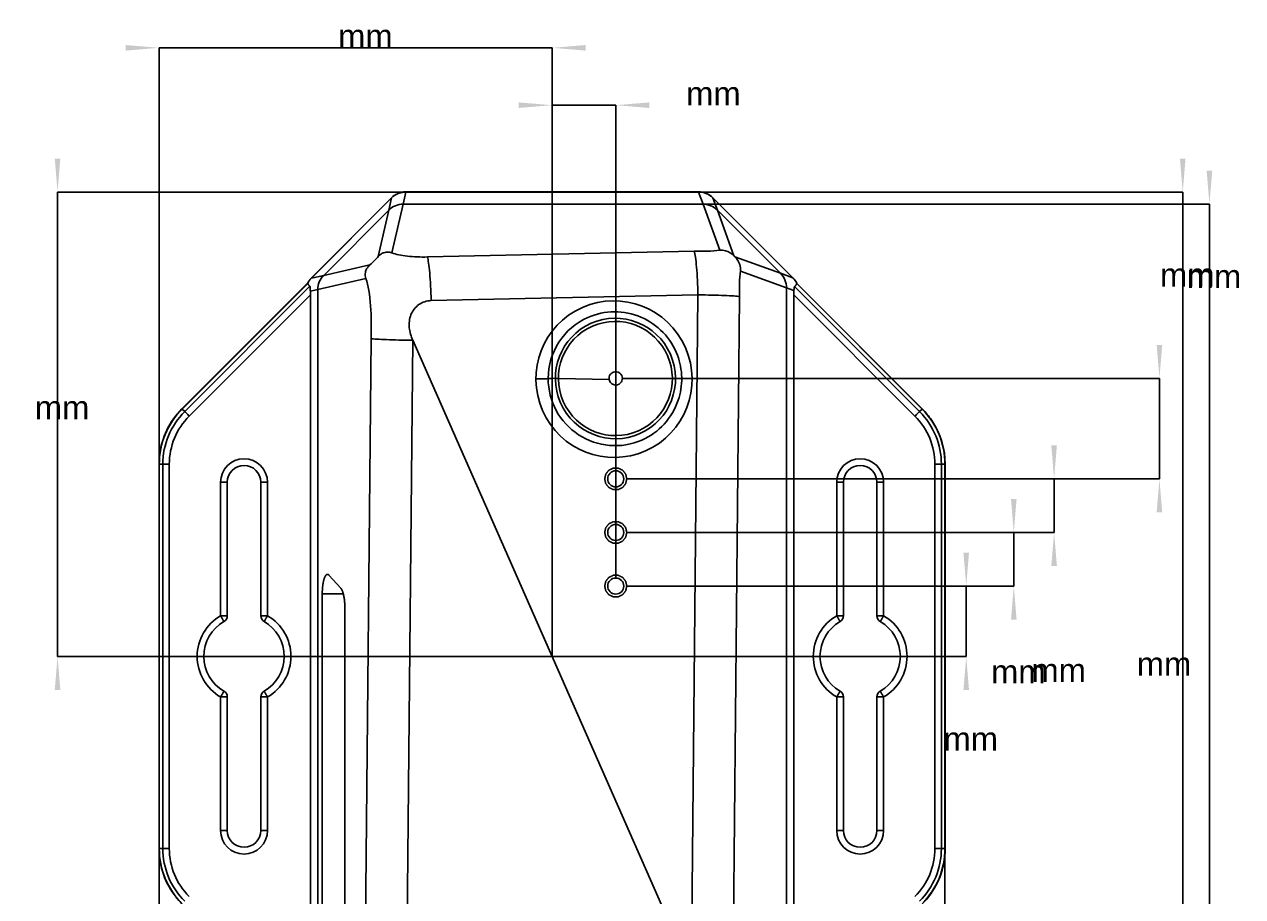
# Model space of a CAD drawing. Extents: x 27 to 384, y 67 to 264.
# Drawn here: x 26.6 to 208.6, y 133.8 to 264 of the extents above; entities that cross this region are included whole.
import ezdxf
from ezdxf.enums import TextEntityAlignment as Align

# ---------------------------------------------------------------- set-up
doc = ezdxf.new("R2010")
doc.units = 0
doc.layers.get('0').update_dxf_attribs({"linetype": 'CONTINUOUS'})
for name, color, linetype in [('Dimension', 7, 'CONTINUOUS'), ('Dimension008', 7, 'CONTINUOUS'), ('Dimension009', 7, 'CONTINUOUS'), ('Dimension010', 7, 'CONTINUOUS'), ('Dimension011', 7, 'CONTINUOUS'), ('Dimension012', 7, 'CONTINUOUS'), ('Dimension013', 7, 'CONTINUOUS'), ('Dimension015', 7, 'CONTINUOUS'), ('Dimension016', 7, 'CONTINUOUS'), ('Dimension017', 7, 'CONTINUOUS'), ('View002', 7, 'CONTINUOUS')]:
    doc.layers.add(name, color=color, linetype=linetype)
doc.styles.get("Standard").update_dxf_attribs({"font": 'arial.ttf'})
doc.dimstyles.get("Standard").update_dxf_attribs({"dimscale": 0, "dimtxt": 2.5, "dimasz": 2.5, "dimexe": 1.25, "dimexo": 0.625, "dimtad": 1, "dimtxsty": 'STANDARD', "dimcen": 2.5, "dimazin": 3, "dimtfac": 1, "dimtmove": 0, "dimatfit": 3})

# ---------------------------------------------------------------- blocks, each defined once
blk = doc.blocks.new('*Dimension008')
at = {"color": 0}
for points in [[(200.034, 243.98), (199.201, 243.98), (199.618, 238.98)], [(200.034, 95.3647), (199.201, 95.3647), (199.618, 100.365)]]:
    blk.add_solid(points, dxfattribs=at)
at = {"layer": 'Dimension008'}
for p, q in [((127.333, 238.98), (199.618, 238.98)), ((199.618, 100.365), (199.618, 238.98)), ((127.302, 100.365), (199.618, 100.365))]:
    blk.add_line(p, q, dxfattribs=at)
blk.add_text(' mm', height=3.5, dxfattribs=at).set_placement((199.618, 224.877), align=Align.CENTER)
blk = doc.blocks.new('*Dimension009')
at = {"color": 0}
for points in [[(204.021, 242.174), (203.188, 242.174), (203.605, 237.174)], [(204.021, 97.171), (203.188, 97.171), (203.605, 102.171)]]:
    blk.add_solid(points, dxfattribs=at)
at = {"layer": 'Dimension009'}
for p, q in [((127.986, 237.174), (203.605, 237.174)), ((203.605, 237.174), (203.605, 102.171)), ((127.712, 102.171), (203.605, 102.171))]:
    blk.add_line(p, q, dxfattribs=at)
blk.add_text(' mm', height=3.5, dxfattribs=at).set_placement((203.605, 224.642), align=Align.CENTER)
blk = doc.blocks.new('*Dimension010')
at = {"color": 0}
for points in [[(167.702, 185.172), (166.869, 185.172), (167.286, 180.172)], [(167.702, 164.672), (166.869, 164.672), (167.286, 169.672)]]:
    blk.add_solid(points, dxfattribs=at)
at = {"layer": 'Dimension010'}
for p, q in [((116.601, 180.172), (167.286, 180.172)), ((167.286, 169.672), (167.286, 180.172)), ((105.451, 169.672), (167.286, 169.672))]:
    blk.add_line(p, q, dxfattribs=at)
blk.add_text(' mm', height=3.5, dxfattribs=at).set_placement((167.286, 155.616), align=Align.CENTER)
blk = doc.blocks.new('*Dimension')
at = {"color": 0}
for points in [[(174.808, 193.172), (173.974, 193.172), (174.391, 188.172)], [(174.808, 175.172), (173.974, 175.172), (174.391, 180.172)]]:
    blk.add_solid(points, dxfattribs=at)
at = {"layer": 'Dimension'}
for p, q in [((116.601, 188.172), (174.391, 188.172)), ((174.391, 180.172), (174.391, 188.172)), ((116.601, 180.172), (174.391, 180.172))]:
    blk.add_line(p, q, dxfattribs=at)
blk.add_text(' mm', height=3.5, dxfattribs=at).set_placement((174.391, 165.637), align=Align.CENTER)
blk = doc.blocks.new('*Dimension011')
at = {"color": 0}
for points in [[(180.827, 201.172), (179.993, 201.172), (180.41, 196.172)], [(180.827, 183.172), (179.993, 183.172), (180.41, 188.172)]]:
    blk.add_solid(points, dxfattribs=at)
at = {"layer": 'Dimension011'}
for p, q in [((116.601, 196.172), (180.41, 196.172)), ((180.41, 188.172), (180.41, 196.172)), ((116.601, 188.172), (180.41, 188.172))]:
    blk.add_line(p, q, dxfattribs=at)
blk.add_text(' mm', height=3.5, dxfattribs=at).set_placement((180.41, 165.839), align=Align.CENTER)
blk = doc.blocks.new('*Dimension012')
at = {"color": 0}
for points in [[(196.556, 216.172), (195.722, 216.172), (196.139, 211.172)], [(196.556, 191.172), (195.722, 191.172), (196.139, 196.172)]]:
    blk.add_solid(points, dxfattribs=at)
at = {"layer": 'Dimension012'}
for p, q in [((115.951, 211.172), (196.139, 211.172)), ((196.139, 211.172), (196.139, 196.172)), ((116.601, 196.172), (196.139, 196.172))]:
    blk.add_line(p, q, dxfattribs=at)
blk.add_text(' mm', height=3.5, dxfattribs=at).set_placement((196.139, 166.799), align=Align.CENTER)
blk = doc.blocks.new('*Dimension013')
at = {"color": 0}
for points in [[(41.7887, 67.4244), (41.7887, 68.2578), (46.7887, 67.8411)], [(169.114, 67.4244), (169.114, 68.2578), (164.114, 67.8411)]]:
    blk.add_solid(points, dxfattribs=at)
at = {"layer": 'Dimension013'}
for p, q in [((46.7887, 140.995), (46.7887, 67.8411)), ((164.114, 140.995), (164.114, 67.8411)), ((46.7887, 67.8411), (164.114, 67.8411))]:
    blk.add_line(p, q, dxfattribs=at)
blk.add_text(' mm', height=3.5, dxfattribs=at).set_placement((104.841, 67.8411), align=Align.CENTER)
blk = doc.blocks.new('*Dimension015')
at = {"color": 0}
for points in [[(100.451, 252.37), (100.451, 251.536), (105.451, 251.953)], [(119.951, 252.37), (119.951, 251.536), (114.951, 251.953)]]:
    blk.add_solid(points, dxfattribs=at)
at = {"layer": 'Dimension015'}
for p, q in [((105.451, 169.672), (105.451, 251.953)), ((114.951, 251.953), (105.451, 251.953)), ((114.951, 181.372), (114.951, 251.953))]:
    blk.add_line(p, q, dxfattribs=at)
blk.add_text(' mm', height=3.5, dxfattribs=at).set_placement((128.857, 251.953), align=Align.CENTER)
blk = doc.blocks.new('*Dimension016')
at = {"color": 0}
for points in [[(31.1862, 243.98), (32.0195, 243.98), (31.6029, 238.98)], [(31.1862, 164.672), (32.0195, 164.672), (31.6029, 169.672)]]:
    blk.add_solid(points, dxfattribs=at)
at = {"layer": 'Dimension016'}
for p, q in [((83.6012, 238.98), (31.6029, 238.98)), ((31.6029, 169.672), (31.6029, 238.98)), ((105.451, 169.672), (31.6029, 169.672))]:
    blk.add_line(p, q, dxfattribs=at)
blk.add_text(' mm', height=3.5, dxfattribs=at).set_placement((31.6029, 205.074), align=Align.CENTER)
blk = doc.blocks.new('*Dimension017')
at = {"color": 0}
for points in [[(41.7887, 260.932), (41.7887, 260.099), (46.7887, 260.516)], [(110.451, 260.932), (110.451, 260.099), (105.451, 260.516)]]:
    blk.add_solid(points, dxfattribs=at)
at = {"layer": 'Dimension017'}
for p, q in [((46.7887, 140.995), (46.7887, 260.516)), ((105.451, 260.516), (46.7887, 260.516)), ((105.451, 169.672), (105.451, 260.516))]:
    blk.add_line(p, q, dxfattribs=at)
blk.add_text(' mm', height=3.5, dxfattribs=at).set_placement((76.8883, 260.516), align=Align.CENTER)

msp = doc.modelspace()

# ---------------------------------------------------------------- linework, layer by layer
at = {"layer": 'View002'}
for p, q in [((83.1904, 237.174), (83.6012, 238.98)), ((83.6012, 239.014), (127.333, 239.014)), ((83.6012, 238.98), (127.333, 238.98)), ((127.333, 238.98), (127.986, 237.174)), ((69.4962, 226.143), (81.4809, 238.128)), ((69.5037, 226.135), (81.4884, 238.12)), ((81.0706, 236.283), (81.4884, 238.12)), ((81.5385, 229.91), (83.1904, 237.174)), ((83.1904, 237.174), (127.986, 237.174)), ((83.1904, 237.174), (127.986, 237.174)), ((127.986, 237.174), (130.471, 230.3)), ((129.466, 238.114), (141.393, 226.187)), ((129.466, 238.114), (130.132, 236.271)), ((129.471, 238.119), (141.398, 226.192)), ((81.0706, 236.283), (71.3405, 226.553)), ((81.0706, 236.283), (71.3405, 226.553)), ((79.4991, 229.373), (81.0706, 236.283)), ((139.55, 226.853), (130.132, 236.271)), ((139.55, 226.853), (130.132, 236.271)), ((130.132, 236.271), (132.59, 229.472)), ((126.674, 230.156), (86.826, 229.293)), ((132.751, 229.311), (139.55, 226.853)), ((78.2505, 228.125), (71.3405, 226.553)), ((71.3405, 226.553), (69.5037, 226.135)), ((77.6515, 226.071), (70.45, 224.433)), ((133.571, 227.195), (140.453, 224.707)), ((139.55, 226.853), (141.393, 226.187)), ((50.1806, 206.621), (68.9388, 225.379)), ((50.2047, 206.596), (68.9632, 225.355)), ((69.2838, 224.918), (50.5836, 206.218)), ((70.45, 224.433), (69.3563, 224.185)), ((70.45, 224.433), (70.45, 114.638)), ((70.45, 224.433), (70.45, 114.638)), ((140.453, 224.707), (140.453, 114.911)), ((140.453, 224.707), (140.453, 114.911)), ((140.453, 224.707), (141.559, 224.307)), ((141.654, 224.883), (160.319, 206.218)), ((141.975, 225.319), (160.698, 206.596)), ((141.999, 225.344), (160.722, 206.621)), ((69.3782, 223.646), (51.2666, 205.535)), ((69.3782, 223.646), (69.3782, 115.699)), ((127.232, 223.641), (87.3842, 222.778)), ((126.254, 122.483), (127.232, 223.641)), ((132.425, 118.821), (133.435, 223.395)), ((141.525, 223.646), (141.525, 115.699)), ((141.525, 223.646), (159.636, 205.535)), ((78.4452, 217.108), (77.4677, 115.95)), ((84.6484, 216.862), (83.6709, 115.704)), ((126.254, 122.483), (84.6484, 216.862)), ((113.966, 211.004), (106.398, 211.174)), ((50.2047, 206.596), (50.5836, 206.218)), ((160.698, 206.596), (160.319, 206.218)), ((46.7547, 140.995), (46.7547, 198.35)), ((46.7887, 140.995), (46.7887, 198.35)), ((46.7887, 198.35), (47.3246, 198.35)), ((47.3246, 198.35), (47.3246, 140.995)), ((48.2906, 198.35), (48.2906, 140.995)), ((162.612, 198.35), (162.612, 140.995)), ((164.114, 198.35), (163.578, 198.35)), ((163.578, 198.35), (163.578, 140.995)), ((164.114, 198.35), (164.114, 140.995)), ((164.148, 198.35), (164.148, 140.995)), ((55.9514, 195.672), (55.9514, 175.735)), ((56.9514, 195.672), (56.9514, 175.735)), ((61.9514, 175.735), (61.9514, 195.672)), ((62.9514, 175.735), (62.9514, 195.672)), ((147.951, 175.735), (147.951, 195.672)), ((148.951, 175.735), (148.951, 195.672)), ((153.951, 195.672), (153.951, 175.735)), ((154.951, 195.672), (154.951, 175.735)), ((73.889, 179.877), (72.1234, 181.803)), ((71.1291, 179.022), (71.1291, 128.323)), ((71.1291, 179.022), (74.2692, 179.022)), ((74.5147, 130.582), (74.5147, 176.763)), ((55.9514, 143.672), (55.9514, 163.61)), ((56.9514, 143.672), (56.9514, 163.61)), ((61.9514, 163.61), (61.9514, 143.672)), ((62.9514, 163.61), (62.9514, 143.672)), ((147.951, 163.61), (147.951, 143.672)), ((148.951, 163.61), (148.951, 143.672)), ((153.951, 143.672), (153.951, 163.61)), ((154.951, 143.672), (154.951, 163.61)), ((46.7887, 140.995), (47.3246, 140.995)), ((164.114, 140.995), (163.578, 140.995))]:
    msp.add_line(p, q, dxfattribs=at)
for centre in [(114.951, 196.172), (114.951, 188.172), (114.951, 180.172)]:
    msp.add_circle(centre, 1.2, dxfattribs=at)
for centre, radius, start, end in [((58.4514, 198.35), 11.6627, 135, 180), ((58.4514, 198.35), 11.1268, 135, 180), ((152.451, 198.35), 11.1268, 0, 45), ((152.451, 198.35), 11.6627, 0, 45), ((58.4514, 198.35), 10.1609, 135, 180), ((152.451, 198.35), 10.1609, 0, 45), ((59.4514, 195.672), 3.5, 0, 180), ((151.451, 195.672), 3.5, 0, 180), ((59.4514, 195.672), 2.5, 0, 180), ((59.4514, 195.672), 2.5, 0, 180), ((151.451, 195.672), 2.5, 0, 180), ((151.451, 195.672), 2.5, 0, 180), ((59.4514, 169.672), 7, 120, -120), ((59.4514, 169.672), 6, 120, -120), ((59.4514, 169.672), 6, 120, -120), ((55.9514, 175.735), 1, -60, 0), ((55.9514, 175.735), 1, -60, 0), ((62.9514, 175.735), 1, 180, -120), ((62.9514, 175.735), 1, 180, -120), ((62.9514, 175.735), 1, 180, -120), ((59.4514, 169.672), 6, -60, 60), ((59.4514, 169.672), 6, -60, 60), ((59.4514, 169.672), 6, -60, 60), ((59.4514, 169.672), 7, -60, 60), ((151.451, 169.672), 7, 120, -120), ((151.451, 169.672), 6, 120, -120), ((151.451, 169.672), 6, 120, -120), ((151.451, 169.672), 6, 120, -120), ((147.951, 175.735), 1, -60, 0), ((147.951, 175.735), 1, -60, 0), ((154.951, 175.735), 1, 180, -120), ((154.951, 175.735), 1, 180, -120), ((151.451, 169.672), 6, -60, 60), ((151.451, 169.672), 6, -60, 60), ((151.451, 169.672), 7, -60, 60), ((55.9514, 163.61), 1, 0, 60), ((55.9514, 163.61), 1, 0, 60), ((62.9514, 163.61), 1, 120, 180), ((62.9514, 163.61), 1, 120, 180), ((147.951, 163.61), 1, 0, 60), ((147.951, 163.61), 1, 0, 60), ((147.951, 163.61), 1, 0, 60), ((154.951, 163.61), 1, 120, 180), ((154.951, 163.61), 1, 120, 180), ((59.4514, 143.672), 3.5, -180, 0), ((59.4514, 143.672), 2.5, -180, 0), ((59.4514, 143.672), 2.5, -180, 0), ((151.451, 143.672), 3.5, -180, 0), ((151.451, 143.672), 2.5, -180, 0), ((151.451, 143.672), 2.5, -180, 0), ((58.4514, 140.995), 11.6627, 180, -135), ((58.4514, 140.995), 11.1268, 180, -135), ((58.4514, 140.995), 10.1609, 180, -135), ((152.451, 140.995), 10.1609, -45, 0), ((152.451, 140.995), 11.1268, -45, 0), ((152.451, 140.995), 11.6627, -45, 0)]:
    msp.add_arc(centre, radius, start, end, dxfattribs=at)
for centre, major_axis, ratio, start_param, end_param in [((83.1431, 234.068), (0.6899, 3.0337), 0.964257, 0.215877, 0.992482), ((83.1431, 234.068), (0.6899, 3.0337), 0.964257, 0.215877, 0.992482), ((128.061, 234.068), (1.0604, -2.9336), 0.961726, 2.02454, 2.80704), ((128.061, 234.068), (1.0604, -2.9336), 0.961726, 2.02454, 2.80704), ((73.5559, 224.481), (-3.0337, -0.6899), 0.964257, 5.2907, 6.06731), ((73.5559, 224.481), (-3.0337, -0.6899), 0.964257, 5.2907, 6.06731), ((137.347, 224.782), (2.9336, -1.0604), 0.961726, 0.334557, 1.11705), ((137.347, 224.782), (2.9336, -1.0604), 0.961726, 0.334557, 1.11705), ((114.695, 211.059), (-4.7196, 10.7059), 0.996195, 0, 6.28318), ((114.911, 211.154), (-3.6305, 8.2353), 0.996195, 0, 6.28318), ((114.831, 211.119), (-4.0339, 9.1503), 0.996195, 0, -5.12901), ((114.901, 211.15), (3.4411, -7.8057), 0.996195, 0, 6.28318), ((103.168, 211.152), (1.7, 0), 0.0352696, -1.65063, -0.0798349), ((105.859, 211.145), (1, 0), 0.0352696, -4.79222, -3.22143), ((114.831, 211.119), (-4.0339, 9.1503), 0.996195, -5.12901, -3.14159), ((105.859, 211.145), (1, 0), 0.0352696, -5.28092, -4.79222)]:
    msp.add_ellipse(centre, major_axis=major_axis, ratio=ratio, start_param=start_param, end_param=end_param, dxfattribs=at)
for points, degree, knots in [([(81.4809, 238.128), (81.5482, 238.195), (81.618, 238.259), (81.6904, 238.319), (82.1482, 238.7), (82.7068, 238.932), (83.2676, 238.995), (83.3787, 239.008), (83.4899, 239.014), (83.6012, 239.014)], 3, [0, 0, 0, 0, 0.333333, 0.333333, 0.333333, 0.666667, 0.666667, 0.666667, 1, 1, 1, 1]), ([(81.4884, 238.12), (81.5523, 238.183), (81.6186, 238.242), (81.6872, 238.298), (81.9725, 238.532), (82.2913, 238.706), (82.617, 238.818), (82.9449, 238.929), (83.273, 238.983), (83.6012, 238.98)], 3, [521.091, 521.091, 521.091, 521.091, 521.354, 521.354, 521.354, 522.497, 522.497, 522.497, 523.64, 523.64, 523.64, 523.64]), ([(127.333, 239.014), (128.003, 239.017), (128.703, 238.777), (129.26, 238.312), (129.333, 238.251), (129.404, 238.187), (129.471, 238.119)], 3, [0, 0, 0, 0, 0.5, 0.5, 0.5, 1, 1, 1, 1]), ([(127.333, 238.98), (127.655, 238.984), (127.98, 238.932), (128.309, 238.824), (128.636, 238.715), (128.96, 238.541), (129.249, 238.307), (129.325, 238.246), (129.397, 238.182), (129.466, 238.114)], 3, [567.372, 567.372, 567.372, 567.372, 568.508, 568.508, 568.508, 569.643, 569.643, 569.643, 569.929, 569.929, 569.929, 569.929]), ([(81.5385, 229.91), (81.3893, 229.968), (81.2192, 230.004), (81.0283, 230.018), (80.8091, 230.032), (80.5728, 230.015), (80.3143, 229.931), (80.1752, 229.886), (80.0222, 229.814), (79.8732, 229.71), (79.729, 229.61), (79.6024, 229.489), (79.4992, 229.373)], 3, [0, 0, 0, 0, 0.296343, 0.296343, 0.296343, 0.637652, 0.637652, 0.637652, 0.821881, 0.821881, 0.821881, 1, 1, 1, 1]), ([(81.5385, 229.91), (82.1136, 229.694), (82.9265, 229.521), (83.855, 229.416), (84.7831, 229.31), (85.8172, 229.271), (86.826, 229.293)], 3, [0.394683, 0.394683, 0.394683, 0.394683, 0.697341, 0.697341, 0.697341, 1, 1, 1, 1]), ([(86.826, 229.293), (86.9501, 228.913), (87.0737, 228.057), (87.1733, 226.891), (87.2732, 225.73), (87.3483, 224.265), (87.3842, 222.778)], 3, [0, 0, 0, 0, 0.637347, 0.637347, 0.637347, 1.27469, 1.27469, 1.27469, 1.27469]), ([(130.471, 230.3), (129.914, 230.212), (129.257, 230.18), (128.614, 230.171), (127.968, 230.161), (127.319, 230.17), (126.674, 230.156)], 3, [0.37722, 0.37722, 0.37722, 0.37722, 0.68861, 0.68861, 0.68861, 1, 1, 1, 1]), ([(126.674, 230.156), (126.798, 229.776), (126.922, 228.92), (127.021, 227.754), (127.121, 226.593), (127.196, 225.128), (127.232, 223.641)], 3, [0, 0, 0, 0, 0.637347, 0.637347, 0.637347, 1.27469, 1.27469, 1.27469, 1.27469]), ([(132.59, 229.472), (132.255, 229.814), (131.828, 230.086), (131.352, 230.225), (131.054, 230.315), (130.726, 230.343), (130.471, 230.3)], 3, [0, 0, 0, 0, 0.612192, 0.612192, 0.612192, 1, 1, 1, 1]), ([(133.571, 227.195), (133.619, 227.472), (133.584, 227.831), (133.478, 228.152), (133.335, 228.596), (133.074, 228.995), (132.751, 229.311)], 3, [0, 0, 0, 0, 0.422818, 0.422818, 0.422818, 1, 1, 1, 1]), ([(78.2504, 228.125), (78.0718, 227.966), (77.8867, 227.758), (77.7551, 227.518), (77.6579, 227.342), (77.5982, 227.163), (77.5684, 227.005), (77.4997, 226.622), (77.5615, 226.326), (77.6515, 226.071)], 3, [0, 0, 0, 0, 0.284819, 0.284819, 0.284819, 0.495016, 0.495016, 0.495016, 1, 1, 1, 1]), ([(69.4962, 226.143), (69.3998, 226.047), (69.313, 225.943), (69.0927, 225.679), (68.9388, 225.379)], 2, [0, 0, 0, 0.279231, 0.279231, 1, 1, 1]), ([(68.9564, 225.366), (69.1049, 225.666), (69.3256, 225.937), (69.4098, 226.04), (69.5037, 226.135)], 2, [503.161, 503.161, 503.161, 503.879, 503.879, 504.142, 504.142, 504.142]), ([(78.4452, 217.108), (78.4614, 218.752), (78.456, 220.424), (78.343, 222.022), (78.2332, 223.608), (78.0036, 225.116), (77.6515, 226.071)], 3, [0, 0, 0, 0, 0.363037, 0.363037, 0.363037, 0.726073, 0.726073, 0.726073, 0.726073]), ([(133.435, 223.395), (133.442, 224.043), (133.429, 224.692), (133.438, 225.339), (133.448, 225.983), (133.481, 226.641), (133.571, 227.195)], 3, [0, 0, 0, 0, 0.310303, 0.310303, 0.310303, 0.620606, 0.620606, 0.620606, 0.620606]), ([(141.393, 226.187), (141.495, 226.083), (141.586, 225.97), (141.829, 225.668), (141.983, 225.332)], 2, [586.796, 586.796, 586.796, 587.081, 587.081, 587.865, 587.865, 587.865]), ([(69.2838, 224.918), (69.3036, 224.898), (69.3161, 224.85), (69.3214, 224.775), (69.3331, 224.629), (69.3349, 224.414), (69.3563, 224.185)], 3, [0, 0, 0, 0, 0.332924, 0.332924, 0.332924, 1, 1, 1, 1]), ([(87.3842, 222.778), (86.7333, 222.766), (86.0861, 222.561), (85.554, 222.185), (85.02, 221.811), (84.6082, 221.271), (84.3701, 220.665), (84.1291, 220.058), (84.0591, 219.39), (84.1248, 218.741), (84.1894, 218.09), (84.385, 217.458), (84.6484, 216.862)], 3, [0, 0, 0, 0, 0.25, 0.25, 0.25, 0.5, 0.5, 0.5, 0.75, 0.75, 0.75, 1, 1, 1, 1]), ([(127.232, 223.641), (128.663, 223.623), (130.053, 223.589), (131.154, 223.545), (132.258, 223.502), (133.067, 223.448), (133.435, 223.395)], 3, [0, 0, 0, 0, 0.614666, 0.614666, 0.614666, 1.22933, 1.22933, 1.22933, 1.22933]), ([(110.797, 220.27), (112.038, 220.818), (113.394, 221.107), (114.752, 221.114), (116.109, 221.122), (117.469, 220.847), (118.719, 220.313), (119.957, 219.785), (121.087, 219.002), (122.018, 218.028), (122.95, 217.055), (123.683, 215.891), (124.158, 214.63), (124.562, 213.558), (124.781, 212.416), (124.801, 211.271), (124.821, 210.127), (124.643, 208.979), (124.277, 207.895), (123.837, 206.589), (123.123, 205.376), (122.194, 204.361), (121.266, 203.344), (120.124, 202.523), (118.865, 201.969)], 3, [0, 0, 0, 0, 0.125, 0.125, 0.125, 0.25, 0.25, 0.25, 0.375, 0.375, 0.375, 0.5, 0.5, 0.5, 0.625, 0.625, 0.625, 0.75, 0.75, 0.75, 0.875, 0.875, 0.875, 1, 1, 1, 1]), ([(84.6484, 216.862), (83.2178, 216.879), (81.8276, 216.913), (80.7269, 216.957), (79.6225, 217.001), (78.8135, 217.054), (78.4452, 217.108)], 3, [0, 0, 0, 0, 0.614666, 0.614666, 0.614666, 1.22933, 1.22933, 1.22933, 1.22933]), ([(115.951, 211.172), (115.954, 211.477), (115.805, 211.78), (115.563, 211.963), (115.286, 212.182), (114.901, 212.228), (114.595, 212.107), (114.416, 212.039), (114.263, 211.92), (114.156, 211.778), (113.973, 211.539), (113.922, 211.246), (113.966, 211.004)], 3, [0, 0, 0, 0, 0.253462, 0.253462, 0.253462, 0.546653, 0.546653, 0.546653, 0.716834, 0.716834, 0.716834, 1, 1, 1, 1]), ([(113.966, 211.004), (114.004, 210.784), (114.107, 210.594), (114.276, 210.435), (114.395, 210.326), (114.55, 210.238), (114.727, 210.198), (115.043, 210.121), (115.429, 210.216), (115.679, 210.487), (115.849, 210.665), (115.952, 210.916), (115.951, 211.172)], 3, [0, 0, 0, 0, 0.263482, 0.263482, 0.263482, 0.44771, 0.44771, 0.44771, 0.777143, 0.777143, 0.777143, 1, 1, 1, 1]), ([(46.7547, 198.35), (46.7547, 198.794), (46.78, 199.237), (46.8304, 199.679), (46.9787, 200.98), (47.3479, 202.255), (47.9173, 203.434), (48.4859, 204.613), (49.2546, 205.695), (50.1806, 206.621)], 3, [0, 0, 0, 0, 0.145017, 0.145017, 0.145017, 0.572509, 0.572509, 0.572509, 1, 1, 1, 1]), ([(50.5836, 206.218), (50.5903, 206.211), (50.597, 206.204), (50.6037, 206.197), (50.6199, 206.181), (50.639, 206.162), (50.661, 206.14), (50.6845, 206.117), (50.7107, 206.091), (50.7394, 206.062), (50.7695, 206.032), (50.8017, 205.999), (50.8362, 205.965), (50.9591, 205.842), (51.1121, 205.689), (51.2666, 205.535)], 3, [0, 0, 0, 0, 0.0934998, 0.0934998, 0.0934998, 0.280499, 0.280499, 0.280499, 0.467499, 0.467499, 0.467499, 0.654498, 0.654498, 0.654498, 1.309, 1.309, 1.309, 1.309]), ([(160.319, 206.218), (160.313, 206.211), (160.306, 206.204), (160.299, 206.197), (160.283, 206.181), (160.264, 206.162), (160.242, 206.14), (160.218, 206.117), (160.192, 206.091), (160.164, 206.062), (160.133, 206.032), (160.101, 205.999), (160.067, 205.965), (159.944, 205.842), (159.791, 205.689), (159.636, 205.535)], 3, [0, 0, 0, 0, 0.0934998, 0.0934998, 0.0934998, 0.280499, 0.280499, 0.280499, 0.467499, 0.467499, 0.467499, 0.654498, 0.654498, 0.654498, 1.309, 1.309, 1.309, 1.309]), ([(160.722, 206.621), (161.254, 206.088), (161.731, 205.51), (162.151, 204.886), (163.447, 202.97), (164.152, 200.663), (164.148, 198.35)], 3, [0, 0, 0, 0, 0.245016, 0.245016, 0.245016, 1, 1, 1, 1]), ([(47.3246, 198.35), (47.3341, 198.35), (47.3436, 198.35), (47.353, 198.35), (47.3759, 198.35), (47.4029, 198.35), (47.434, 198.35), (47.4674, 198.35), (47.5043, 198.35), (47.5449, 198.35), (47.5875, 198.35), (47.6331, 198.35), (47.6818, 198.35), (47.8556, 198.35), (48.0721, 198.35), (48.2906, 198.35)], 3, [0.261799, 0.261799, 0.261799, 0.261799, 0.355299, 0.355299, 0.355299, 0.542299, 0.542299, 0.542299, 0.729298, 0.729298, 0.729298, 0.916298, 0.916298, 0.916298, 1.5708, 1.5708, 1.5708, 1.5708]), ([(163.578, 198.35), (163.569, 198.35), (163.559, 198.35), (163.55, 198.35), (163.527, 198.35), (163.5, 198.35), (163.469, 198.35), (163.436, 198.35), (163.399, 198.35), (163.358, 198.35), (163.315, 198.35), (163.27, 198.35), (163.221, 198.35), (163.047, 198.35), (162.831, 198.35), (162.612, 198.35)], 3, [0.261799, 0.261799, 0.261799, 0.261799, 0.355299, 0.355299, 0.355299, 0.542299, 0.542299, 0.542299, 0.729298, 0.729298, 0.729298, 0.916298, 0.916298, 0.916298, 1.5708, 1.5708, 1.5708, 1.5708]), ([(116.601, 196.172), (116.438, 196.888), (115.98, 197.462), (115.319, 197.781), (114.584, 197.781), (113.923, 197.462), (113.465, 196.888), (113.301, 196.172), (113.465, 195.457), (113.923, 194.882), (114.584, 194.564), (115.319, 194.564), (115.98, 194.882), (116.438, 195.457), (116.601, 196.172)], 1, [2.72638, 2.72638, 3.17518, 3.62398, 4.07278, 4.52158, 4.97037, 5.41917, 5.86797, 6.31677, 6.76557, 7.21437, 7.66317, 8.11197, 8.56077, 9.00957, 9.00957]), ([(56.9514, 195.672), (56.9494, 195.672), (56.9473, 195.672), (56.9452, 195.672), (56.9389, 195.672), (56.9326, 195.672), (56.9264, 195.672), (56.916, 195.672), (56.9057, 195.672), (56.8953, 195.672), (56.881, 195.672), (56.8667, 195.672), (56.8524, 195.672), (56.8343, 195.672), (56.8163, 195.672), (56.7982, 195.672), (56.7765, 195.672), (56.7549, 195.672), (56.7333, 195.672), (56.7084, 195.672), (56.6835, 195.672), (56.6586, 195.672), (56.6307, 195.672), (56.6028, 195.672), (56.5749, 195.672), (56.5152, 195.672), (56.452, 195.672), (56.3853, 195.672), (56.2496, 195.672), (56.1012, 195.672), (55.9514, 195.672)], 3, [3.14159, 3.14159, 3.14159, 3.14159, 3.25379, 3.25379, 3.25379, 3.36599, 3.36599, 3.36599, 3.47819, 3.47819, 3.47819, 3.59039, 3.59039, 3.59039, 3.70259, 3.70259, 3.70259, 3.81479, 3.81479, 3.81479, 3.92699, 3.92699, 3.92699, 4.03919, 4.03919, 4.03919, 4.26359, 4.26359, 4.26359, 4.71239, 4.71239, 4.71239, 4.71239]), ([(61.9514, 195.672), (61.9535, 195.672), (61.9556, 195.672), (61.9577, 195.672), (61.964, 195.672), (61.9703, 195.672), (61.9765, 195.672), (61.9869, 195.672), (61.9972, 195.672), (62.0076, 195.672), (62.0219, 195.672), (62.0362, 195.672), (62.0505, 195.672), (62.0686, 195.672), (62.0866, 195.672), (62.1047, 195.672), (62.1264, 195.672), (62.148, 195.672), (62.1696, 195.672), (62.1945, 195.672), (62.2194, 195.672), (62.2443, 195.672), (62.2722, 195.672), (62.3001, 195.672), (62.328, 195.672), (62.3877, 195.672), (62.4509, 195.672), (62.5176, 195.672), (62.6533, 195.672), (62.8017, 195.672), (62.9514, 195.672)], 3, [0, 0, 0, 0, 0.1122, 0.1122, 0.1122, 0.224399, 0.224399, 0.224399, 0.336599, 0.336599, 0.336599, 0.448799, 0.448799, 0.448799, 0.560999, 0.560999, 0.560999, 0.673198, 0.673198, 0.673198, 0.785398, 0.785398, 0.785398, 0.897598, 0.897598, 0.897598, 1.122, 1.122, 1.122, 1.5708, 1.5708, 1.5708, 1.5708]), ([(148.951, 195.672), (148.949, 195.672), (148.947, 195.672), (148.945, 195.672), (148.939, 195.672), (148.933, 195.672), (148.926, 195.672), (148.916, 195.672), (148.906, 195.672), (148.895, 195.672), (148.881, 195.672), (148.867, 195.672), (148.852, 195.672), (148.834, 195.672), (148.816, 195.672), (148.798, 195.672), (148.777, 195.672), (148.755, 195.672), (148.733, 195.672), (148.708, 195.672), (148.683, 195.672), (148.659, 195.672), (148.631, 195.672), (148.603, 195.672), (148.575, 195.672), (148.515, 195.672), (148.452, 195.672), (148.385, 195.672), (148.25, 195.672), (148.101, 195.672), (147.951, 195.672)], 3, [0, 0, 0, 0, 0.1122, 0.1122, 0.1122, 0.224399, 0.224399, 0.224399, 0.336599, 0.336599, 0.336599, 0.448799, 0.448799, 0.448799, 0.560999, 0.560999, 0.560999, 0.673198, 0.673198, 0.673198, 0.785398, 0.785398, 0.785398, 0.897598, 0.897598, 0.897598, 1.122, 1.122, 1.122, 1.5708, 1.5708, 1.5708, 1.5708]), ([(153.951, 195.672), (153.954, 195.672), (153.956, 195.672), (153.958, 195.672), (153.964, 195.672), (153.97, 195.672), (153.977, 195.672), (153.987, 195.672), (153.997, 195.672), (154.008, 195.672), (154.022, 195.672), (154.036, 195.672), (154.05, 195.672), (154.069, 195.672), (154.087, 195.672), (154.105, 195.672), (154.126, 195.672), (154.148, 195.672), (154.17, 195.672), (154.195, 195.672), (154.219, 195.672), (154.244, 195.672), (154.272, 195.672), (154.3, 195.672), (154.328, 195.672), (154.388, 195.672), (154.451, 195.672), (154.518, 195.672), (154.653, 195.672), (154.802, 195.672), (154.951, 195.672)], 3, [3.14159, 3.14159, 3.14159, 3.14159, 3.25379, 3.25379, 3.25379, 3.36599, 3.36599, 3.36599, 3.47819, 3.47819, 3.47819, 3.59039, 3.59039, 3.59039, 3.70259, 3.70259, 3.70259, 3.81479, 3.81479, 3.81479, 3.92699, 3.92699, 3.92699, 4.03919, 4.03919, 4.03919, 4.26359, 4.26359, 4.26359, 4.71239, 4.71239, 4.71239, 4.71239]), ([(116.601, 188.172), (116.438, 188.888), (115.98, 189.462), (115.319, 189.781), (114.584, 189.781), (113.923, 189.462), (113.465, 188.888), (113.301, 188.172), (113.465, 187.457), (113.923, 186.882), (114.584, 186.564), (115.319, 186.564), (115.98, 186.882), (116.438, 187.457), (116.601, 188.172)], 1, [2.72638, 2.72638, 3.17518, 3.62398, 4.07278, 4.52158, 4.97037, 5.41917, 5.86797, 6.31677, 6.76557, 7.21437, 7.66317, 8.11197, 8.56077, 9.00957, 9.00957]), ([(71.1291, 179.022), (71.1341, 179.351), (71.1492, 179.676), (71.174, 179.993), (71.2083, 180.296), (71.2516, 180.584), (71.3034, 180.851), (71.363, 181.094), (71.4296, 181.311), (71.5024, 181.498), (71.5804, 181.653), (71.6627, 181.774), (71.748, 181.859), (71.8354, 181.907), (71.9238, 181.918)], 1, [0, 0, 0.113874, 0.227749, 0.341623, 0.455497, 0.569372, 0.683246, 0.79712, 0.910995, 1.02487, 1.13874, 1.25262, 1.36649, 1.48037, 1.59424, 1.59424]), ([(116.601, 180.172), (116.438, 180.888), (115.98, 181.462), (115.319, 181.781), (114.584, 181.781), (113.923, 181.462), (113.465, 180.888), (113.301, 180.172), (113.465, 179.457), (113.923, 178.882), (114.584, 178.564), (115.319, 178.564), (115.98, 178.882), (116.438, 179.457), (116.601, 180.172)], 1, [2.72638, 2.72638, 3.17518, 3.62398, 4.07278, 4.52158, 4.97037, 5.41917, 5.86797, 6.31677, 6.76557, 7.21437, 7.66317, 8.11197, 8.56077, 9.00957, 9.00957]), ([(73.889, 179.877), (73.9268, 179.829), (73.9646, 179.78), (74.001, 179.719), (74.0375, 179.658), (74.0722, 179.585), (74.107, 179.512), (74.1398, 179.427), (74.1727, 179.342), (74.2033, 179.246), (74.2339, 179.15), (74.262, 179.045), (74.2901, 178.939), (74.3155, 178.824), (74.3409, 178.709), (74.3634, 178.586), (74.3858, 178.462), (74.4052, 178.332), (74.4245, 178.202), (74.4406, 178.065), (74.4566, 177.929), (74.4692, 177.787), (74.4819, 177.646), (74.4909, 177.501), (74.5, 177.356), (74.5131, 177.061), (74.5147, 176.763)], 2, [1.85517, 1.85517, 1.85517, 1.94706, 1.94706, 2.03895, 2.03895, 2.13083, 2.13083, 2.22272, 2.22272, 2.31461, 2.31461, 2.4065, 2.4065, 2.49838, 2.49838, 2.59027, 2.59027, 2.68216, 2.68216, 2.77404, 2.77404, 2.86593, 2.86593, 2.95782, 2.95782, 3.14159, 3.14159, 3.14159]), ([(55.9514, 175.735), (56.0362, 175.588), (56.1166, 175.449), (56.1692, 175.358), (56.2175, 175.274), (56.2643, 175.193), (56.305, 175.122), (56.3237, 175.09), (56.3424, 175.058), (56.3586, 175.029), (56.3748, 175.001), (56.3884, 174.978), (56.4019, 174.954), (56.4127, 174.936), (56.4234, 174.917), (56.4312, 174.904), (56.4389, 174.89), (56.4436, 174.882), (56.4483, 174.874), (56.4499, 174.871), (56.4514, 174.869)], 2, [4.71239, 4.71239, 4.71239, 5.04899, 5.04899, 5.27339, 5.27339, 5.49779, 5.49779, 5.60999, 5.60999, 5.72219, 5.72219, 5.83439, 5.83439, 5.94659, 5.94659, 6.05879, 6.05879, 6.17099, 6.17099, 6.28319, 6.28319, 6.28319]), ([(55.9514, 175.735), (56.1209, 175.735), (56.2817, 175.735), (56.3869, 175.735), (56.4835, 175.735), (56.5771, 175.735), (56.6586, 175.735), (56.6959, 175.735), (56.7333, 175.735), (56.7657, 175.735), (56.7982, 175.735), (56.8253, 175.735), (56.8524, 175.735), (56.8739, 175.735), (56.8953, 175.735), (56.9109, 175.735), (56.9264, 175.735), (56.9358, 175.735), (56.9452, 175.735), (56.9483, 175.735), (56.9514, 175.735)], 2, [4.71239, 4.71239, 4.71239, 5.04899, 5.04899, 5.27339, 5.27339, 5.49779, 5.49779, 5.60999, 5.60999, 5.72219, 5.72219, 5.83439, 5.83439, 5.94659, 5.94659, 6.05879, 6.05879, 6.17099, 6.17099, 6.28319, 6.28319, 6.28319]), ([(62.9514, 175.735), (62.782, 175.735), (62.6212, 175.735), (62.516, 175.735), (62.4194, 175.735), (62.3258, 175.735), (62.2443, 175.735), (62.207, 175.735), (62.1696, 175.735), (62.1372, 175.735), (62.1047, 175.735), (62.0776, 175.735), (62.0505, 175.735), (62.029, 175.735), (62.0076, 175.735), (61.992, 175.735), (61.9765, 175.735), (61.9671, 175.735), (61.9577, 175.735), (61.9546, 175.735), (61.9514, 175.735)], 2, [4.71239, 4.71239, 4.71239, 5.04899, 5.04899, 5.27339, 5.27339, 5.49779, 5.49779, 5.60999, 5.60999, 5.72219, 5.72219, 5.83439, 5.83439, 5.94659, 5.94659, 6.05879, 6.05879, 6.17099, 6.17099, 6.28319, 6.28319, 6.28319]), ([(62.9514, 175.735), (62.8667, 175.588), (62.7863, 175.449), (62.7337, 175.358), (62.6854, 175.274), (62.6386, 175.193), (62.5979, 175.122), (62.5792, 175.09), (62.5605, 175.058), (62.5443, 175.029), (62.5281, 175.001), (62.5145, 174.978), (62.501, 174.954), (62.4902, 174.936), (62.4795, 174.917), (62.4717, 174.904), (62.464, 174.89), (62.4593, 174.882), (62.4546, 174.874), (62.453, 174.871), (62.4514, 174.869)], 2, [4.71239, 4.71239, 4.71239, 5.04899, 5.04899, 5.27339, 5.27339, 5.49779, 5.49779, 5.60999, 5.60999, 5.72219, 5.72219, 5.83439, 5.83439, 5.94659, 5.94659, 6.05879, 6.05879, 6.17099, 6.17099, 6.28319, 6.28319, 6.28319]), ([(147.951, 175.735), (148.121, 175.735), (148.282, 175.735), (148.387, 175.735), (148.483, 175.735), (148.577, 175.735), (148.659, 175.735), (148.696, 175.735), (148.733, 175.735), (148.766, 175.735), (148.798, 175.735), (148.825, 175.735), (148.852, 175.735), (148.874, 175.735), (148.895, 175.735), (148.911, 175.735), (148.926, 175.735), (148.936, 175.735), (148.945, 175.735), (148.948, 175.735), (148.951, 175.735)], 2, [4.71239, 4.71239, 4.71239, 5.04899, 5.04899, 5.27339, 5.27339, 5.49779, 5.49779, 5.60999, 5.60999, 5.72219, 5.72219, 5.83439, 5.83439, 5.94659, 5.94659, 6.05879, 6.05879, 6.17099, 6.17099, 6.28319, 6.28319, 6.28319]), ([(147.951, 175.735), (148.036, 175.588), (148.117, 175.449), (148.169, 175.358), (148.217, 175.274), (148.264, 175.193), (148.305, 175.122), (148.324, 175.09), (148.342, 175.058), (148.359, 175.029), (148.375, 175.001), (148.388, 174.978), (148.402, 174.954), (148.413, 174.936), (148.423, 174.917), (148.431, 174.904), (148.439, 174.89), (148.444, 174.882), (148.448, 174.874), (148.45, 174.871), (148.451, 174.869)], 2, [4.71239, 4.71239, 4.71239, 5.04899, 5.04899, 5.27339, 5.27339, 5.49779, 5.49779, 5.60999, 5.60999, 5.72219, 5.72219, 5.83439, 5.83439, 5.94659, 5.94659, 6.05879, 6.05879, 6.17099, 6.17099, 6.28319, 6.28319, 6.28319]), ([(154.951, 175.735), (154.782, 175.735), (154.621, 175.735), (154.516, 175.735), (154.419, 175.735), (154.326, 175.735), (154.244, 175.735), (154.207, 175.735), (154.17, 175.735), (154.137, 175.735), (154.105, 175.735), (154.078, 175.735), (154.05, 175.735), (154.029, 175.735), (154.008, 175.735), (153.992, 175.735), (153.977, 175.735), (153.967, 175.735), (153.958, 175.735), (153.955, 175.735), (153.951, 175.735)], 2, [4.71239, 4.71239, 4.71239, 5.04899, 5.04899, 5.27339, 5.27339, 5.49779, 5.49779, 5.60999, 5.60999, 5.72219, 5.72219, 5.83439, 5.83439, 5.94659, 5.94659, 6.05879, 6.05879, 6.17099, 6.17099, 6.28319, 6.28319, 6.28319]), ([(154.951, 175.735), (154.867, 175.588), (154.786, 175.449), (154.734, 175.358), (154.685, 175.274), (154.639, 175.193), (154.598, 175.122), (154.579, 175.09), (154.561, 175.058), (154.544, 175.029), (154.528, 175.001), (154.515, 174.978), (154.501, 174.954), (154.49, 174.936), (154.48, 174.917), (154.472, 174.904), (154.464, 174.89), (154.459, 174.882), (154.455, 174.874), (154.453, 174.871), (154.451, 174.869)], 2, [4.71239, 4.71239, 4.71239, 5.04899, 5.04899, 5.27339, 5.27339, 5.49779, 5.49779, 5.60999, 5.60999, 5.72219, 5.72219, 5.83439, 5.83439, 5.94659, 5.94659, 6.05879, 6.05879, 6.17099, 6.17099, 6.28319, 6.28319, 6.28319]), ([(55.9514, 163.61), (56.0362, 163.757), (56.1166, 163.896), (56.1692, 163.987), (56.2175, 164.071), (56.2643, 164.152), (56.305, 164.223), (56.3237, 164.255), (56.3424, 164.287), (56.3586, 164.315), (56.3748, 164.344), (56.3884, 164.367), (56.4019, 164.391), (56.4127, 164.409), (56.4234, 164.428), (56.4312, 164.441), (56.4389, 164.455), (56.4436, 164.463), (56.4483, 164.471), (56.4499, 164.474), (56.4514, 164.476)], 2, [4.71239, 4.71239, 4.71239, 5.04899, 5.04899, 5.27339, 5.27339, 5.49779, 5.49779, 5.60999, 5.60999, 5.72219, 5.72219, 5.83439, 5.83439, 5.94659, 5.94659, 6.05879, 6.05879, 6.17099, 6.17099, 6.28319, 6.28319, 6.28319]), ([(62.9514, 163.61), (62.8667, 163.757), (62.7863, 163.896), (62.7337, 163.987), (62.6854, 164.071), (62.6386, 164.152), (62.5979, 164.223), (62.5792, 164.255), (62.5605, 164.287), (62.5443, 164.315), (62.5281, 164.344), (62.5145, 164.367), (62.501, 164.391), (62.4902, 164.409), (62.4795, 164.428), (62.4717, 164.441), (62.464, 164.455), (62.4593, 164.463), (62.4546, 164.471), (62.453, 164.474), (62.4514, 164.476)], 2, [4.71239, 4.71239, 4.71239, 5.04899, 5.04899, 5.27339, 5.27339, 5.49779, 5.49779, 5.60999, 5.60999, 5.72219, 5.72219, 5.83439, 5.83439, 5.94659, 5.94659, 6.05879, 6.05879, 6.17099, 6.17099, 6.28319, 6.28319, 6.28319]), ([(147.951, 163.61), (148.036, 163.757), (148.117, 163.896), (148.169, 163.987), (148.217, 164.071), (148.264, 164.152), (148.305, 164.223), (148.324, 164.255), (148.342, 164.287), (148.359, 164.315), (148.375, 164.344), (148.388, 164.367), (148.402, 164.391), (148.413, 164.409), (148.423, 164.428), (148.431, 164.441), (148.439, 164.455), (148.444, 164.463), (148.448, 164.471), (148.45, 164.474), (148.451, 164.476)], 2, [4.71239, 4.71239, 4.71239, 5.04899, 5.04899, 5.27339, 5.27339, 5.49779, 5.49779, 5.60999, 5.60999, 5.72219, 5.72219, 5.83439, 5.83439, 5.94659, 5.94659, 6.05879, 6.05879, 6.17099, 6.17099, 6.28319, 6.28319, 6.28319]), ([(154.951, 163.61), (154.867, 163.757), (154.786, 163.896), (154.734, 163.987), (154.685, 164.071), (154.639, 164.152), (154.598, 164.223), (154.579, 164.255), (154.561, 164.287), (154.544, 164.315), (154.528, 164.344), (154.515, 164.367), (154.501, 164.391), (154.49, 164.409), (154.48, 164.428), (154.472, 164.441), (154.464, 164.455), (154.459, 164.463), (154.455, 164.471), (154.453, 164.474), (154.451, 164.476)], 2, [4.71239, 4.71239, 4.71239, 5.04899, 5.04899, 5.27339, 5.27339, 5.49779, 5.49779, 5.60999, 5.60999, 5.72219, 5.72219, 5.83439, 5.83439, 5.94659, 5.94659, 6.05879, 6.05879, 6.17099, 6.17099, 6.28319, 6.28319, 6.28319]), ([(55.9514, 163.61), (56.1209, 163.61), (56.2817, 163.61), (56.3869, 163.61), (56.4835, 163.61), (56.5771, 163.61), (56.6586, 163.61), (56.6959, 163.61), (56.7333, 163.61), (56.7657, 163.61), (56.7982, 163.61), (56.8253, 163.61), (56.8524, 163.61), (56.8739, 163.61), (56.8953, 163.61), (56.9109, 163.61), (56.9264, 163.61), (56.9358, 163.61), (56.9452, 163.61), (56.9483, 163.61), (56.9514, 163.61)], 2, [4.71239, 4.71239, 4.71239, 5.04899, 5.04899, 5.27339, 5.27339, 5.49779, 5.49779, 5.60999, 5.60999, 5.72219, 5.72219, 5.83439, 5.83439, 5.94659, 5.94659, 6.05879, 6.05879, 6.17099, 6.17099, 6.28319, 6.28319, 6.28319]), ([(62.9514, 163.61), (62.782, 163.61), (62.6212, 163.61), (62.516, 163.61), (62.4194, 163.61), (62.3258, 163.61), (62.2443, 163.61), (62.207, 163.61), (62.1696, 163.61), (62.1372, 163.61), (62.1047, 163.61), (62.0776, 163.61), (62.0505, 163.61), (62.029, 163.61), (62.0076, 163.61), (61.992, 163.61), (61.9765, 163.61), (61.9671, 163.61), (61.9577, 163.61), (61.9546, 163.61), (61.9514, 163.61)], 2, [4.71239, 4.71239, 4.71239, 5.04899, 5.04899, 5.27339, 5.27339, 5.49779, 5.49779, 5.60999, 5.60999, 5.72219, 5.72219, 5.83439, 5.83439, 5.94659, 5.94659, 6.05879, 6.05879, 6.17099, 6.17099, 6.28319, 6.28319, 6.28319]), ([(147.951, 163.61), (148.121, 163.61), (148.282, 163.61), (148.387, 163.61), (148.483, 163.61), (148.577, 163.61), (148.659, 163.61), (148.696, 163.61), (148.733, 163.61), (148.766, 163.61), (148.798, 163.61), (148.825, 163.61), (148.852, 163.61), (148.874, 163.61), (148.895, 163.61), (148.911, 163.61), (148.926, 163.61), (148.936, 163.61), (148.945, 163.61), (148.948, 163.61), (148.951, 163.61)], 2, [4.71239, 4.71239, 4.71239, 5.04899, 5.04899, 5.27339, 5.27339, 5.49779, 5.49779, 5.60999, 5.60999, 5.72219, 5.72219, 5.83439, 5.83439, 5.94659, 5.94659, 6.05879, 6.05879, 6.17099, 6.17099, 6.28319, 6.28319, 6.28319]), ([(154.951, 163.61), (154.782, 163.61), (154.621, 163.61), (154.516, 163.61), (154.419, 163.61), (154.326, 163.61), (154.244, 163.61), (154.207, 163.61), (154.17, 163.61), (154.137, 163.61), (154.105, 163.61), (154.078, 163.61), (154.05, 163.61), (154.029, 163.61), (154.008, 163.61), (153.992, 163.61), (153.977, 163.61), (153.967, 163.61), (153.958, 163.61), (153.955, 163.61), (153.951, 163.61)], 2, [4.71239, 4.71239, 4.71239, 5.04899, 5.04899, 5.27339, 5.27339, 5.49779, 5.49779, 5.60999, 5.60999, 5.72219, 5.72219, 5.83439, 5.83439, 5.94659, 5.94659, 6.05879, 6.05879, 6.17099, 6.17099, 6.28319, 6.28319, 6.28319]), ([(56.9514, 143.672), (56.9494, 143.672), (56.9473, 143.672), (56.9452, 143.672), (56.9389, 143.672), (56.9326, 143.672), (56.9264, 143.672), (56.916, 143.672), (56.9057, 143.672), (56.8953, 143.672), (56.881, 143.672), (56.8667, 143.672), (56.8524, 143.672), (56.8343, 143.672), (56.8163, 143.672), (56.7982, 143.672), (56.7765, 143.672), (56.7549, 143.672), (56.7333, 143.672), (56.7084, 143.672), (56.6835, 143.672), (56.6586, 143.672), (56.6307, 143.672), (56.6028, 143.672), (56.5749, 143.672), (56.5152, 143.672), (56.452, 143.672), (56.3853, 143.672), (56.2496, 143.672), (56.1012, 143.672), (55.9514, 143.672)], 3, [3.14159, 3.14159, 3.14159, 3.14159, 3.25379, 3.25379, 3.25379, 3.36599, 3.36599, 3.36599, 3.47819, 3.47819, 3.47819, 3.59039, 3.59039, 3.59039, 3.70259, 3.70259, 3.70259, 3.81479, 3.81479, 3.81479, 3.92699, 3.92699, 3.92699, 4.03919, 4.03919, 4.03919, 4.26359, 4.26359, 4.26359, 4.71239, 4.71239, 4.71239, 4.71239]), ([(61.9514, 143.672), (61.9535, 143.672), (61.9556, 143.672), (61.9577, 143.672), (61.964, 143.672), (61.9703, 143.672), (61.9765, 143.672), (61.9869, 143.672), (61.9972, 143.672), (62.0076, 143.672), (62.0219, 143.672), (62.0362, 143.672), (62.0505, 143.672), (62.0686, 143.672), (62.0866, 143.672), (62.1047, 143.672), (62.1264, 143.672), (62.148, 143.672), (62.1696, 143.672), (62.1945, 143.672), (62.2194, 143.672), (62.2443, 143.672), (62.2722, 143.672), (62.3001, 143.672), (62.328, 143.672), (62.3877, 143.672), (62.4509, 143.672), (62.5176, 143.672), (62.6533, 143.672), (62.8017, 143.672), (62.9514, 143.672)], 3, [0, 0, 0, 0, 0.1122, 0.1122, 0.1122, 0.224399, 0.224399, 0.224399, 0.336599, 0.336599, 0.336599, 0.448799, 0.448799, 0.448799, 0.560999, 0.560999, 0.560999, 0.673198, 0.673198, 0.673198, 0.785398, 0.785398, 0.785398, 0.897598, 0.897598, 0.897598, 1.122, 1.122, 1.122, 1.5708, 1.5708, 1.5708, 1.5708]), ([(148.951, 143.672), (148.949, 143.672), (148.947, 143.672), (148.945, 143.672), (148.939, 143.672), (148.933, 143.672), (148.926, 143.672), (148.916, 143.672), (148.906, 143.672), (148.895, 143.672), (148.881, 143.672), (148.867, 143.672), (148.852, 143.672), (148.834, 143.672), (148.816, 143.672), (148.798, 143.672), (148.777, 143.672), (148.755, 143.672), (148.733, 143.672), (148.708, 143.672), (148.683, 143.672), (148.659, 143.672), (148.631, 143.672), (148.603, 143.672), (148.575, 143.672), (148.515, 143.672), (148.452, 143.672), (148.385, 143.672), (148.25, 143.672), (148.101, 143.672), (147.951, 143.672)], 3, [0, 0, 0, 0, 0.1122, 0.1122, 0.1122, 0.224399, 0.224399, 0.224399, 0.336599, 0.336599, 0.336599, 0.448799, 0.448799, 0.448799, 0.560999, 0.560999, 0.560999, 0.673198, 0.673198, 0.673198, 0.785398, 0.785398, 0.785398, 0.897598, 0.897598, 0.897598, 1.122, 1.122, 1.122, 1.5708, 1.5708, 1.5708, 1.5708]), ([(153.951, 143.672), (153.954, 143.672), (153.956, 143.672), (153.958, 143.672), (153.964, 143.672), (153.97, 143.672), (153.977, 143.672), (153.987, 143.672), (153.997, 143.672), (154.008, 143.672), (154.022, 143.672), (154.036, 143.672), (154.05, 143.672), (154.069, 143.672), (154.087, 143.672), (154.105, 143.672), (154.126, 143.672), (154.148, 143.672), (154.17, 143.672), (154.195, 143.672), (154.219, 143.672), (154.244, 143.672), (154.272, 143.672), (154.3, 143.672), (154.328, 143.672), (154.388, 143.672), (154.451, 143.672), (154.518, 143.672), (154.653, 143.672), (154.802, 143.672), (154.951, 143.672)], 3, [3.14159, 3.14159, 3.14159, 3.14159, 3.25379, 3.25379, 3.25379, 3.36599, 3.36599, 3.36599, 3.47819, 3.47819, 3.47819, 3.59039, 3.59039, 3.59039, 3.70259, 3.70259, 3.70259, 3.81479, 3.81479, 3.81479, 3.92699, 3.92699, 3.92699, 4.03919, 4.03919, 4.03919, 4.26359, 4.26359, 4.26359, 4.71239, 4.71239, 4.71239, 4.71239]), ([(50.1806, 132.724), (49.8663, 133.039), (49.5709, 133.37), (49.2943, 133.718), (48.4795, 134.742), (47.8387, 135.905), (47.4078, 137.141), (46.9761, 138.377), (46.7542, 139.686), (46.7547, 140.995)], 3, [0, 0, 0, 0, 0.145017, 0.145017, 0.145017, 0.572509, 0.572509, 0.572509, 1, 1, 1, 1]), ([(47.3246, 140.995), (47.3341, 140.995), (47.3436, 140.995), (47.353, 140.995), (47.3759, 140.995), (47.4029, 140.995), (47.434, 140.995), (47.4674, 140.995), (47.5043, 140.995), (47.5449, 140.995), (47.5875, 140.995), (47.6331, 140.995), (47.6818, 140.995), (47.8556, 140.995), (48.0721, 140.995), (48.2906, 140.995)], 3, [0, 0, 0, 0, 0.0934998, 0.0934998, 0.0934998, 0.280499, 0.280499, 0.280499, 0.467499, 0.467499, 0.467499, 0.654498, 0.654498, 0.654498, 1.309, 1.309, 1.309, 1.309]), ([(164.148, 140.995), (164.148, 140.551), (164.123, 140.108), (164.072, 139.666), (163.924, 138.365), (163.555, 137.09), (162.986, 135.911), (162.417, 134.732), (161.648, 133.65), (160.722, 132.724)], 3, [0, 0, 0, 0, 0.145017, 0.145017, 0.145017, 0.572509, 0.572509, 0.572509, 1, 1, 1, 1]), ([(163.578, 140.995), (163.569, 140.995), (163.559, 140.995), (163.55, 140.995), (163.527, 140.995), (163.5, 140.995), (163.469, 140.995), (163.436, 140.995), (163.399, 140.995), (163.358, 140.995), (163.315, 140.995), (163.27, 140.995), (163.221, 140.995), (163.047, 140.995), (162.831, 140.995), (162.612, 140.995)], 3, [0, 0, 0, 0, 0.0934998, 0.0934998, 0.0934998, 0.280499, 0.280499, 0.280499, 0.467499, 0.467499, 0.467499, 0.654498, 0.654498, 0.654498, 1.309, 1.309, 1.309, 1.309])]:
    msp.add_open_spline(points, degree=degree, knots=knots, dxfattribs=at)
for points, degree in [([(83.6012, 239.014), (83.6012, 239.013), (83.6012, 238.98)], 2), ([(127.333, 239.014), (127.333, 239.014), (127.333, 238.98)], 2), ([(81.4884, 238.12), (81.4809, 238.128), (81.4809, 238.128)], 2), ([(81.4809, 238.128), (81.4809, 238.128), (81.4884, 238.12)], 2), ([(129.466, 238.114), (129.471, 238.119), (129.471, 238.119)], 2), ([(129.471, 238.119), (129.471, 238.119), (129.466, 238.114)], 2), ([(78.2505, 228.125), (78.6698, 228.498), (79.1258, 228.954), (79.4992, 229.373)], 3), ([(132.751, 229.311), (132.59, 229.472)], 1), ([(69.5037, 226.135), (69.4961, 226.143), (69.4962, 226.143)], 2), ([(69.4962, 226.143), (69.4963, 226.143), (69.5037, 226.135)], 2), ([(141.393, 226.187), (141.398, 226.192), (141.398, 226.192)], 2), ([(141.398, 226.192), (141.398, 226.192), (141.393, 226.187)], 2), ([(141.999, 225.344), (141.851, 225.653), (141.65, 225.941), (141.398, 226.192)], 3), ([(68.9564, 225.366), (68.9391, 225.379), (68.9388, 225.379)], 2), ([(68.9564, 225.366), (68.9608, 225.362), (68.9632, 225.355)], 2), ([(68.9632, 225.355), (69.0357, 225.133), (69.2838, 224.918)], 2), ([(69.3563, 224.185), (69.3781, 223.938), (69.3782, 223.646)], 2), ([(141.525, 223.646), (141.525, 223.889), (141.537, 224.119), (141.559, 224.307)], 3), ([(141.654, 224.883), (141.599, 224.837), (141.595, 224.585), (141.559, 224.307)], 3), ([(141.654, 224.883), (141.909, 225.09), (141.975, 225.319)], 2), ([(141.983, 225.332), (141.978, 225.328), (141.975, 225.319)], 2), ([(141.983, 225.332), (141.999, 225.344), (141.999, 225.344)], 2), ([(50.1806, 206.621), (50.1807, 206.62), (50.2047, 206.596)], 2), ([(160.722, 206.621), (160.722, 206.62), (160.698, 206.596)], 2), ([(46.7547, 198.35), (46.7548, 198.35), (46.7887, 198.35)], 2), ([(164.148, 198.35), (164.148, 198.35), (164.114, 198.35)], 2), ([(71.9238, 181.918), (72.0256, 181.909), (72.1234, 181.803)], 2), ([(46.7547, 140.995), (46.7548, 140.995), (46.7887, 140.995)], 2), ([(164.148, 140.995), (164.148, 140.995), (164.114, 140.995)], 2)]:
    msp.add_open_spline(points, degree=degree, dxfattribs=at)

# ---------------------------------------------------------------- dimensions: what is measured, and where the dimension line sits
at = {"layer": 'Dimension'}
dim = msp.add_linear_dim(base=(174.391, 165.637), p1=(116.601, 180.172), p2=(116.601, 188.172), angle=90, text=' mm', dimstyle='STANDARD', dxfattribs=at)
dim.commit()
dim.dimension.update_dxf_attribs({"geometry": '*Dimension', "text_midpoint": (179.391, 165.637)})
at = {"layer": 'Dimension008'}
dim = msp.add_linear_dim(base=(199.618, 224.877), p1=(127.302, 100.365), p2=(127.333, 238.98), angle=90, text=' mm', dimstyle='STANDARD', dxfattribs=at)
dim.commit()
dim.dimension.update_dxf_attribs({"geometry": '*Dimension008', "text_midpoint": (204.618, 224.878)})
at = {"layer": 'Dimension009'}
dim = msp.add_linear_dim(base=(203.605, 224.642), p1=(127.986, 237.174), p2=(127.712, 102.171), angle=90, text=' mm', dimstyle='STANDARD', dxfattribs=at)
dim.commit()
dim.dimension.update_dxf_attribs({"geometry": '*Dimension009', "text_midpoint": (198.605, 224.632)})
at = {"layer": 'Dimension010'}
dim = msp.add_linear_dim(base=(167.286, 155.616), p1=(105.451, 169.672), p2=(116.601, 180.172), angle=90, text=' mm', dimstyle='STANDARD', dxfattribs=at)
dim.commit()
dim.dimension.update_dxf_attribs({"geometry": '*Dimension010', "text_midpoint": (170.713, 159.256)})
at = {"layer": 'Dimension011'}
dim = msp.add_linear_dim(base=(180.41, 165.839), p1=(116.601, 188.172), p2=(116.601, 196.172), angle=90, text=' mm', dimstyle='STANDARD', dxfattribs=at)
dim.commit()
dim.dimension.update_dxf_attribs({"geometry": '*Dimension011', "text_midpoint": (185.41, 165.839)})
at = {"layer": 'Dimension012'}
dim = msp.add_linear_dim(base=(196.139, 166.799), p1=(115.951, 211.172), p2=(116.601, 196.172), angle=90, text=' mm', dimstyle='STANDARD', dxfattribs=at)
dim.commit()
dim.dimension.update_dxf_attribs({"geometry": '*Dimension012', "text_midpoint": (191.144, 167.016)})
at = {"layer": 'Dimension013'}
dim = msp.add_linear_dim(base=(104.841, 67.8411), p1=(46.7887, 140.995), p2=(164.114, 140.995), text=' mm', dimstyle='STANDARD', dxfattribs=at)
dim.commit()
dim.dimension.update_dxf_attribs({"geometry": '*Dimension013', "text_midpoint": (104.841, 72.8411)})
at = {"layer": 'Dimension015'}
dim = msp.add_linear_dim(base=(128.857, 251.953), p1=(114.951, 181.372), p2=(105.451, 169.672), text=' mm', dimstyle='STANDARD', dxfattribs=at)
dim.commit()
dim.dimension.update_dxf_attribs({"geometry": '*Dimension015', "text_midpoint": (124.975, 248.801)})
at = {"layer": 'Dimension016'}
dim = msp.add_linear_dim(base=(31.6029, 205.074), p1=(105.451, 169.672), p2=(83.6012, 238.98), angle=90, text=' mm', dimstyle='STANDARD', dxfattribs=at)
dim.commit()
dim.dimension.update_dxf_attribs({"geometry": '*Dimension016', "text_midpoint": (36.3715, 203.571)})
at = {"layer": 'Dimension017'}
dim = msp.add_linear_dim(base=(76.8883, 260.516), p1=(105.451, 169.672), p2=(46.7887, 140.995), text=' mm', dimstyle='STANDARD', dxfattribs=at)
dim.commit()
dim.dimension.update_dxf_attribs({"geometry": '*Dimension017', "text_midpoint": (74.6923, 256.024)})

doc.saveas('drawing.dxf')
